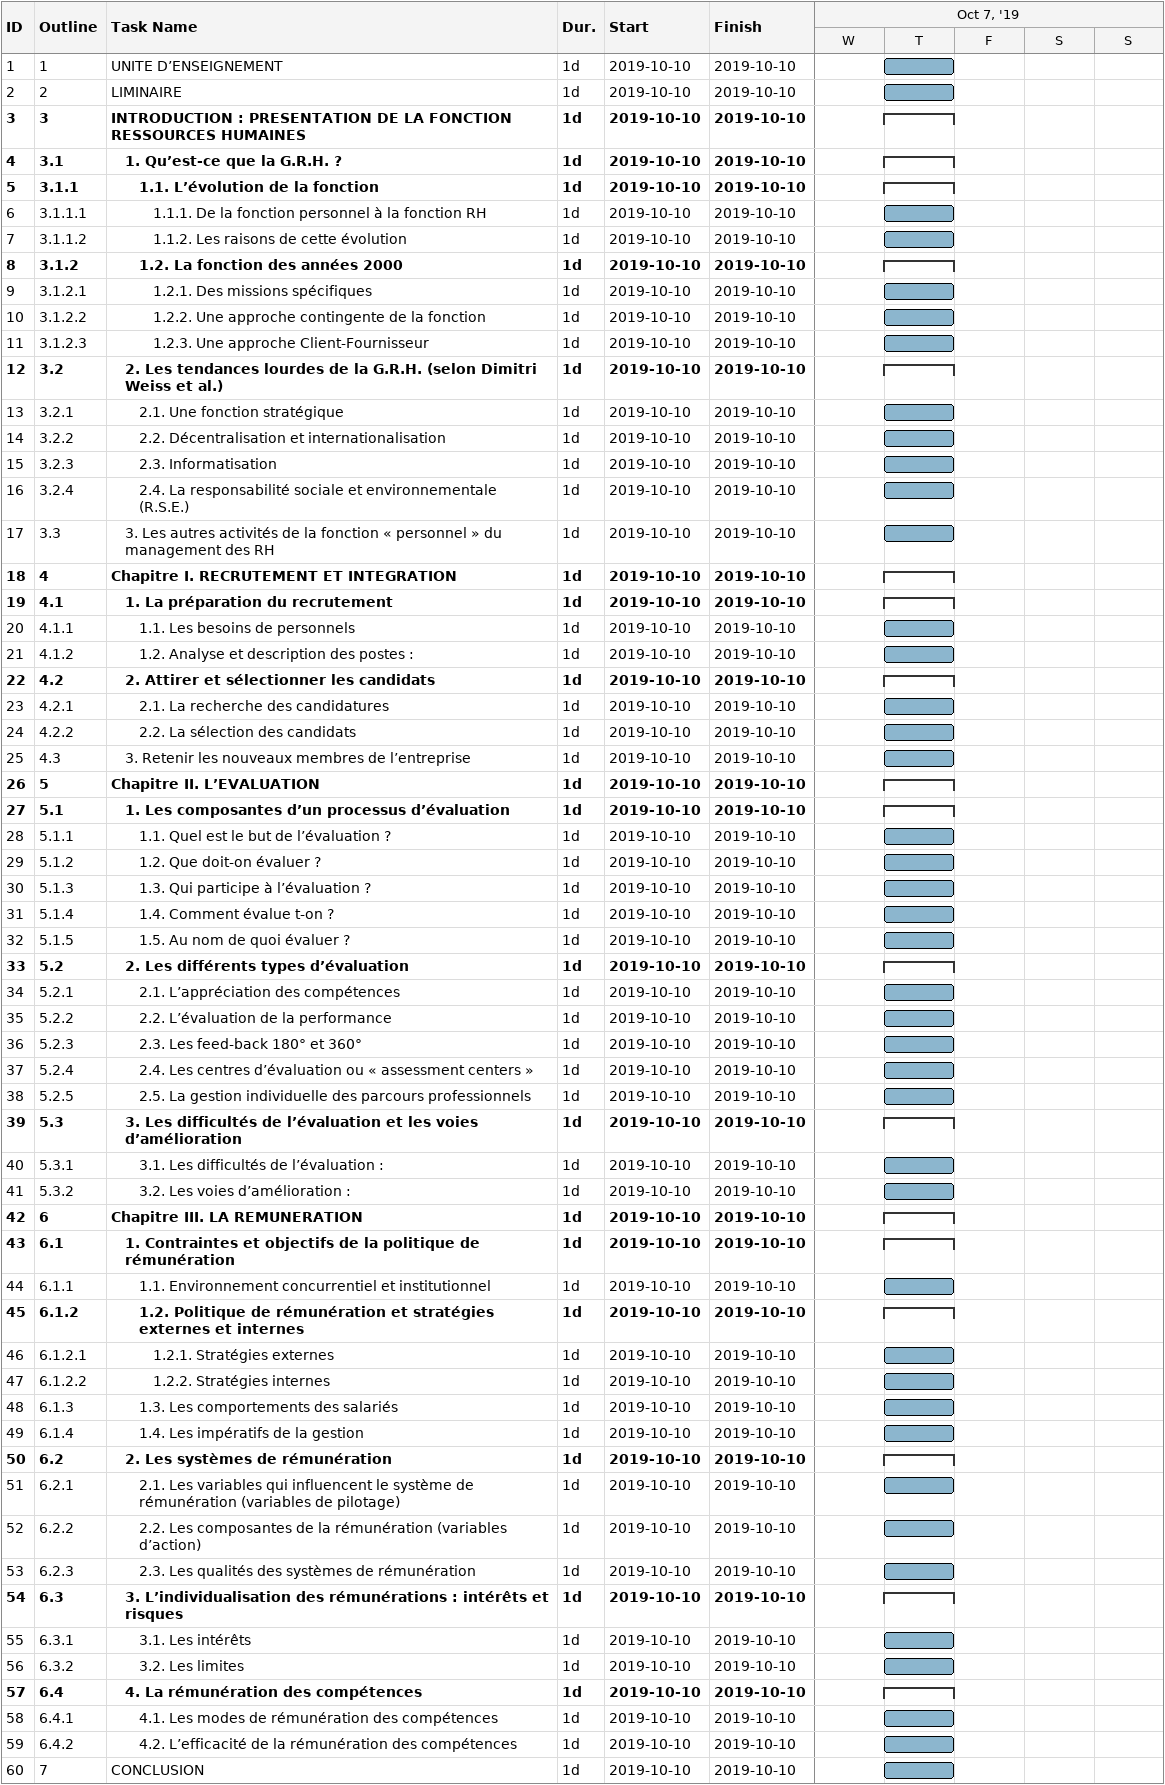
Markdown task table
| ID | WBS | Task | Duration | Start | Finish |
|---|---|---|---|---|---|
| 1 | 1 | UNITE D’ENSEIGNEMENT | 1d | 2019-10-10 | 2019-10-10 |
| 2 | 2 | LIMINAIRE | 1d | 2019-10-10 | 2019-10-10 |
| 3 | 3 | **INTRODUCTION : PRESENTATION DE LA FONCTION RESSOURCES HUMAINES** | 1d | 2019-10-10 | 2019-10-10 |
| 4 | 3.1 | **1. Qu’est-ce que la G.R.H. ?** | 1d | 2019-10-10 | 2019-10-10 |
| 5 | 3.1.1 | **1.1. L’évolution de la fonction** | 1d | 2019-10-10 | 2019-10-10 |
| 6 | 3.1.1.1 | 1.1.1. De la fonction personnel à la fonction RH | 1d | 2019-10-10 | 2019-10-10 |
| 7 | 3.1.1.2 | 1.1.2. Les raisons de cette évolution | 1d | 2019-10-10 | 2019-10-10 |
| 8 | 3.1.2 | **1.2. La fonction des années 2000** | 1d | 2019-10-10 | 2019-10-10 |
| 9 | 3.1.2.1 | 1.2.1. Des missions spécifiques | 1d | 2019-10-10 | 2019-10-10 |
| 10 | 3.1.2.2 | 1.2.2. Une approche contingente de la fonction | 1d | 2019-10-10 | 2019-10-10 |
| 11 | 3.1.2.3 | 1.2.3. Une approche Client-Fournisseur | 1d | 2019-10-10 | 2019-10-10 |
| 12 | 3.2 | **2. Les tendances lourdes de la G.R.H. (selon Dimitri Weiss et al.)** | 1d | 2019-10-10 | 2019-10-10 |
| 13 | 3.2.1 | 2.1. Une fonction stratégique | 1d | 2019-10-10 | 2019-10-10 |
| 14 | 3.2.2 | 2.2. Décentralisation et internationalisation | 1d | 2019-10-10 | 2019-10-10 |
| 15 | 3.2.3 | 2.3. Informatisation | 1d | 2019-10-10 | 2019-10-10 |
| 16 | 3.2.4 | 2.4. La responsabilité sociale et environnementale (R.S.E.) | 1d | 2019-10-10 | 2019-10-10 |
| 17 | 3.3 | 3. Les autres activités de la fonction « personnel » du management des RH | 1d | 2019-10-10 | 2019-10-10 |
| 18 | 4 | **Chapitre I. RECRUTEMENT ET INTEGRATION** | 1d | 2019-10-10 | 2019-10-10 |
| 19 | 4.1 | **1. La préparation du recrutement** | 1d | 2019-10-10 | 2019-10-10 |
| 20 | 4.1.1 | 1.1. Les besoins de personnels | 1d | 2019-10-10 | 2019-10-10 |
| 21 | 4.1.2 | 1.2. Analyse et description des postes : | 1d | 2019-10-10 | 2019-10-10 |
| 22 | 4.2 | **2. Attirer et sélectionner les candidats** | 1d | 2019-10-10 | 2019-10-10 |
| 23 | 4.2.1 | 2.1. La recherche des candidatures | 1d | 2019-10-10 | 2019-10-10 |
| 24 | 4.2.2 | 2.2. La sélection des candidats | 1d | 2019-10-10 | 2019-10-10 |
| 25 | 4.3 | 3. Retenir les nouveaux membres de l’entreprise | 1d | 2019-10-10 | 2019-10-10 |
| 26 | 5 | **Chapitre II. L’EVALUATION** | 1d | 2019-10-10 | 2019-10-10 |
| 27 | 5.1 | **1. Les composantes d’un processus d’évaluation** | 1d | 2019-10-10 | 2019-10-10 |
| 28 | 5.1.1 | 1.1. Quel est le but de l’évaluation ? | 1d | 2019-10-10 | 2019-10-10 |
| 29 | 5.1.2 | 1.2. Que doit-on évaluer ? | 1d | 2019-10-10 | 2019-10-10 |
| 30 | 5.1.3 | 1.3. Qui participe à l’évaluation ? | 1d | 2019-10-10 | 2019-10-10 |
| 31 | 5.1.4 | 1.4. Comment évalue t-on ? | 1d | 2019-10-10 | 2019-10-10 |
| 32 | 5.1.5 | 1.5. Au nom de quoi évaluer ? | 1d | 2019-10-10 | 2019-10-10 |
| 33 | 5.2 | **2. Les différents types d’évaluation** | 1d | 2019-10-10 | 2019-10-10 |
| 34 | 5.2.1 | 2.1. L’appréciation des compétences | 1d | 2019-10-10 | 2019-10-10 |
| 35 | 5.2.2 | 2.2. L’évaluation de la performance | 1d | 2019-10-10 | 2019-10-10 |
| 36 | 5.2.3 | 2.3. Les feed-back 180° et 360° | 1d | 2019-10-10 | 2019-10-10 |
| 37 | 5.2.4 | 2.4. Les centres d’évaluation ou « assessment centers » | 1d | 2019-10-10 | 2019-10-10 |
| 38 | 5.2.5 | 2.5. La gestion individuelle des parcours professionnels | 1d | 2019-10-10 | 2019-10-10 |
| 39 | 5.3 | **3. Les difficultés de l’évaluation et les voies d’amélioration** | 1d | 2019-10-10 | 2019-10-10 |
| 40 | 5.3.1 | 3.1. Les difficultés de l’évaluation : | 1d | 2019-10-10 | 2019-10-10 |
| 41 | 5.3.2 | 3.2. Les voies d’amélioration : | 1d | 2019-10-10 | 2019-10-10 |
| 42 | 6 | **Chapitre III. LA REMUNERATION** | 1d | 2019-10-10 | 2019-10-10 |
| 43 | 6.1 | **1. Contraintes et objectifs de la politique de rémunération** | 1d | 2019-10-10 | 2019-10-10 |
| 44 | 6.1.1 | 1.1. Environnement concurrentiel et institutionnel | 1d | 2019-10-10 | 2019-10-10 |
| 45 | 6.1.2 | **1.2. Politique de rémunération et stratégies externes et internes** | 1d | 2019-10-10 | 2019-10-10 |
| 46 | 6.1.2.1 | 1.2.1. Stratégies externes | 1d | 2019-10-10 | 2019-10-10 |
| 47 | 6.1.2.2 | 1.2.2. Stratégies internes | 1d | 2019-10-10 | 2019-10-10 |
| 48 | 6.1.3 | 1.3. Les comportements des salariés | 1d | 2019-10-10 | 2019-10-10 |
| 49 | 6.1.4 | 1.4. Les impératifs de la gestion | 1d | 2019-10-10 | 2019-10-10 |
| 50 | 6.2 | **2. Les systèmes de rémunération** | 1d | 2019-10-10 | 2019-10-10 |
| 51 | 6.2.1 | 2.1. Les variables qui influencent le système de rémunération (variables de pilotage) | 1d | 2019-10-10 | 2019-10-10 |
| 52 | 6.2.2 | 2.2. Les composantes de la rémunération (variables d’action) | 1d | 2019-10-10 | 2019-10-10 |
| 53 | 6.2.3 | 2.3. Les qualités des systèmes de rémunération | 1d | 2019-10-10 | 2019-10-10 |
| 54 | 6.3 | **3. L’individualisation des rémunérations : intérêts et risques** | 1d | 2019-10-10 | 2019-10-10 |
| 55 | 6.3.1 | 3.1. Les intérêts | 1d | 2019-10-10 | 2019-10-10 |
| 56 | 6.3.2 | 3.2. Les limites | 1d | 2019-10-10 | 2019-10-10 |
| 57 | 6.4 | **4. La rémunération des compétences** | 1d | 2019-10-10 | 2019-10-10 |
| 58 | 6.4.1 | 4.1. Les modes de rémunération des compétences | 1d | 2019-10-10 | 2019-10-10 |
| 59 | 6.4.2 | 4.2. L’efficacité de la rémunération des compétences | 1d | 2019-10-10 | 2019-10-10 |
| 60 | 7 | CONCLUSION | 1d | 2019-10-10 | 2019-10-10 |
